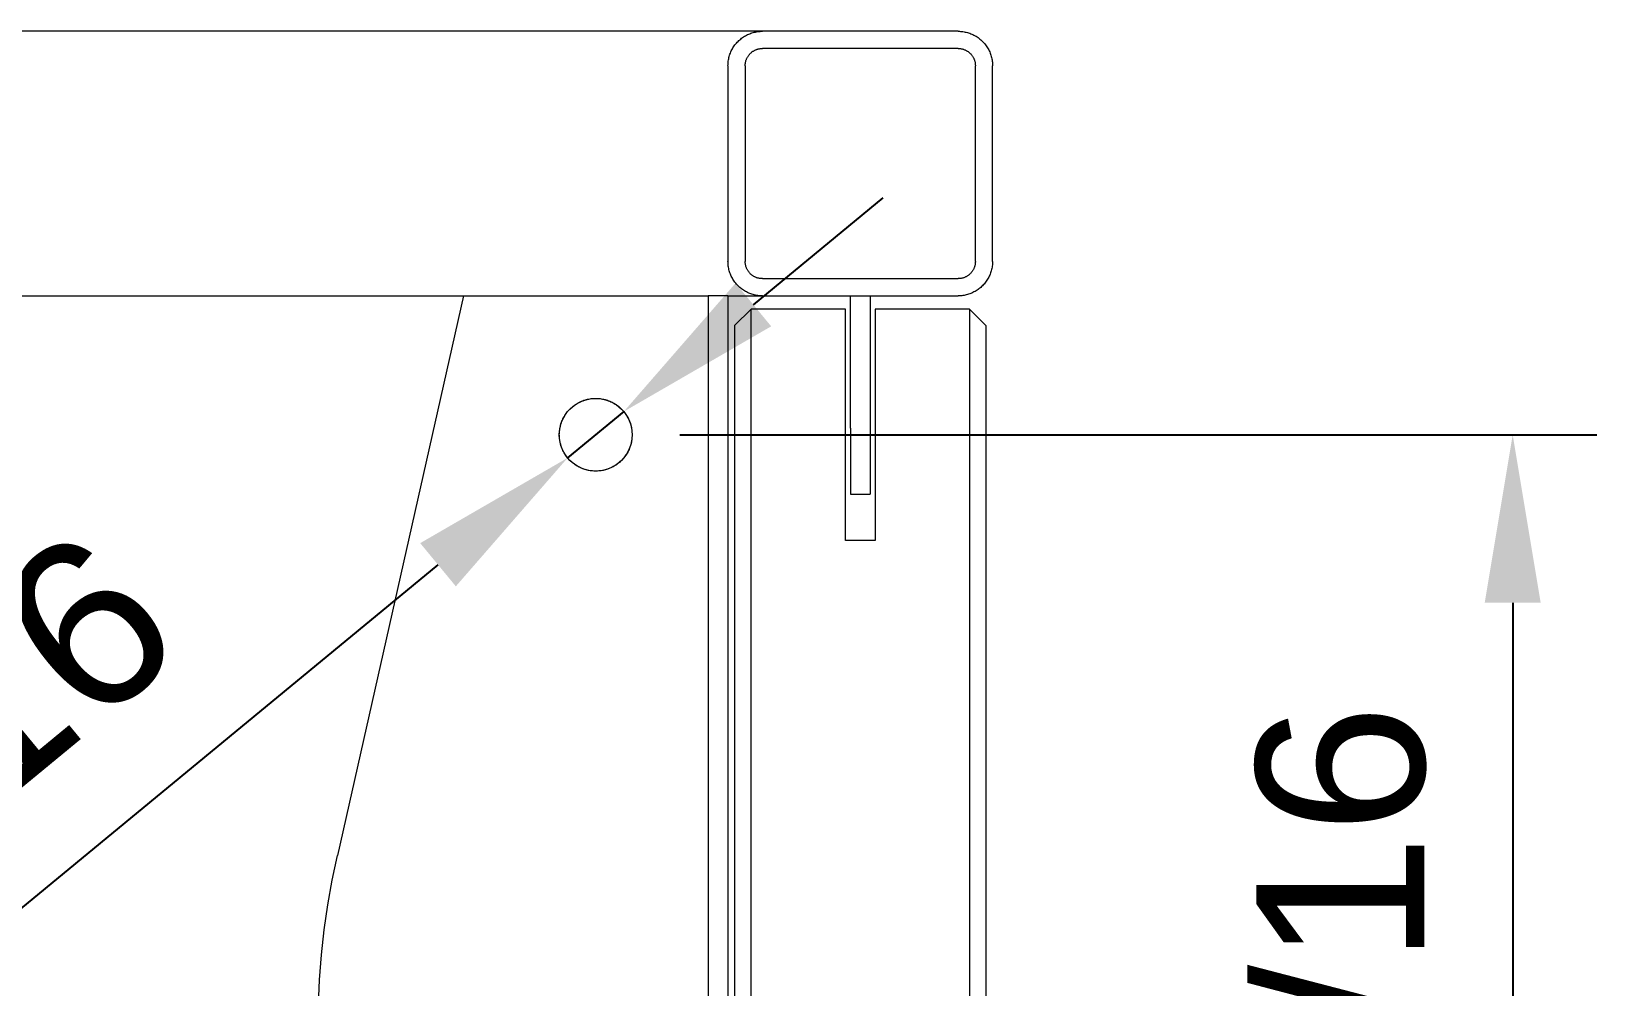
# Model space of a CAD drawing. Header units: inches. Extents: x -1 to 137, y -3 to 81.
# Drawn here: x 50.84 to 60.16, y 9.84 to 15.53 of the extents above; entities that cross this region are included whole.
import ezdxf

# ---------------------------------------------------------------- set-up
doc = ezdxf.new("R2010")
doc.units = ezdxf.units.IN
doc.header["$PDSIZE"] = -1
doc.layers.add('ZANO_R', color=7, linetype='Continuous', lineweight=0)
doc.layers.add('ZANO_W', color=1, linetype='Continuous', lineweight=0)
doc.styles.get("Standard").update_dxf_attribs({"font": 'ARIALUNI.TTF'})
doc.dimstyles.new('amerykanie', dxfattribs={"dimtxt": 50, "dimasz": 50, "dimexe": 0.5, "dimexo": 0.5, "dimgap": 1, "dimtad": 1, "dimdec": 0, "dimzin": 0, "dimlunit": 5, "dimtxsty": 'Standard', "dimcen": 0.09, "dimclrd": 1, "dimclre": 1, "dimclrt": 1, "dimazin": 0, "dimtfac": 1, "dimtdec": 0, "dimtmove": 0, "dimatfit": 3, "dimfxl": 1, "dimtzin": 0, "dimarcsym": 1})

# ---------------------------------------------------------------- blocks, each defined once
blk = doc.blocks.new('*D373')
at = {"layer": 'Defpoints', "color": 0}
for p in [(54.202, 13.1285), (54.202, 6.0414), (59.6605, 6.0414)]:
    blk.add_point(p, dxfattribs=at)
at = {"layer": 'ZANO_R', "color": 1, "lineweight": -2}
for p, q in [((54.702, 13.1285), (60.1605, 13.1285)), ((59.6605, 12.1285), (59.6605, 7.0414)), ((54.702, 6.0414), (60.1605, 6.0414))]:
    blk.add_line(p, q, dxfattribs=at)
at = {"layer": 'ZANO_R', "color": 1}
for points in [[(59.8272, 12.1285), (59.4939, 12.1285), (59.6605, 13.1285)], [(59.4939, 7.0414), (59.8272, 7.0414), (59.6605, 6.0414)]]:
    blk.add_solid(points, dxfattribs=at)
at = {"layer": 'ZANO_R', "color": 1, "insert": (58.6414, 9.585), "char_height": 1, "attachment_point": 5, "rotation": 90}
blk.add_mtext('7 1/16', dxfattribs=at)
blk = doc.blocks.new('*D380')
at = {"layer": 'Defpoints', "color": 0}
for p in [(54.3691, 13.2663), (54.0349, 12.9908)]:
    blk.add_point(p, dxfattribs=at)
at = {"layer": 'ZANO_W', "color": 1, "lineweight": -2}
for p, q in [((55.1406, 13.9025), (55.9122, 14.5386)), ((54.3691, 13.2663), (54.0349, 12.9908)), ((48.8551, 8.7198), (53.2634, 12.3546))]:
    blk.add_line(p, q, dxfattribs=at)
at = {"layer": 'ZANO_W', "color": 1}
for points in [[(55.0346, 14.031), (55.2466, 13.7739), (54.3691, 13.2663)], [(53.3694, 12.226), (53.1573, 12.4832), (54.0349, 12.9908)]]:
    blk.add_solid(points, dxfattribs=at)
at = {"layer": 'ZANO_W', "color": 1, "insert": (50.0251, 11.0054), "char_height": 1, "attachment_point": 5, "rotation": 39.50672}
blk.add_mtext('∅7/16', dxfattribs=at)

msp = doc.modelspace()

# ---------------------------------------------------------------- linework, layer by layer
at = {"layer": 'ZANO_R'}
for p, q in [((55.19191, 15.53025), (42.31139, 15.53025)), ((55.04455, 15.46525), (55.04941, 15.47028)), ((55.04941, 15.47028), (55.05443, 15.47514)), ((55.05443, 15.47514), (55.05962, 15.47982)), ((55.05962, 15.47982), (55.06497, 15.48433)), ((55.06497, 15.48433), (55.07047, 15.48864)), ((55.07047, 15.48864), (55.07611, 15.49277)), ((55.07611, 15.49277), (55.08189, 15.49671)), ((55.08189, 15.49671), (55.0878, 15.50044)), ((55.0878, 15.50044), (55.09383, 15.50397)), ((55.09383, 15.50397), (55.09999, 15.50729)), ((55.09999, 15.50729), (55.10625, 15.5104)), ((55.10625, 15.5104), (55.11261, 15.5133)), ((55.11261, 15.5133), (55.11907, 15.51597)), ((55.11907, 15.51597), (55.12562, 15.51842)), ((55.12562, 15.51842), (55.13224, 15.52065)), ((55.13224, 15.52065), (55.13894, 15.52265)), ((55.13894, 15.52265), (55.1457, 15.52442)), ((55.1457, 15.52442), (55.15252, 15.52596)), ((55.15252, 15.52596), (55.15939, 15.52727)), ((55.15939, 15.52727), (55.1663, 15.52834)), ((55.1663, 15.52834), (55.17324, 15.52917)), ((55.17324, 15.52917), (55.18021, 15.52977)), ((55.18021, 15.52977), (55.18719, 15.53013)), ((55.18719, 15.53013), (55.19418, 15.53025)), ((56.35962, 15.53025), (55.19418, 15.53025)), ((56.35962, 15.53025), (56.36661, 15.53013)), ((56.36661, 15.53013), (56.37359, 15.52977)), ((56.37359, 15.52977), (56.38055, 15.52917)), ((56.38055, 15.52917), (56.38749, 15.52834)), ((56.38749, 15.52834), (56.3944, 15.52727)), ((56.3944, 15.52727), (56.40127, 15.52596)), ((56.40127, 15.52596), (56.40809, 15.52442)), ((56.40809, 15.52442), (56.41485, 15.52265)), ((56.41485, 15.52265), (56.42155, 15.52065)), ((56.42155, 15.52065), (56.42818, 15.51842)), ((56.42818, 15.51842), (56.43472, 15.51597)), ((56.43472, 15.51597), (56.44118, 15.5133)), ((56.44118, 15.5133), (56.44755, 15.5104)), ((56.44755, 15.5104), (56.45381, 15.50729)), ((56.45381, 15.50729), (56.45996, 15.50397)), ((56.45996, 15.50397), (56.46599, 15.50044)), ((56.46599, 15.50044), (56.4719, 15.49671)), ((56.4719, 15.49671), (56.47768, 15.49277)), ((56.47768, 15.49277), (56.48333, 15.48864)), ((56.48333, 15.48864), (56.48882, 15.48433)), ((56.48882, 15.48433), (56.49417, 15.47982)), ((56.49417, 15.47982), (56.49936, 15.47514)), ((56.49936, 15.47514), (56.50439, 15.47028)), ((56.50439, 15.47028), (56.50925, 15.46525)), ((54.99526, 15.37398), (54.99703, 15.38075)), ((54.99703, 15.38075), (54.99903, 15.38744)), ((54.99903, 15.38744), (55.00126, 15.39407)), ((55.00126, 15.39407), (55.00372, 15.40062)), ((55.00372, 15.40062), (55.00639, 15.40708)), ((55.00639, 15.40708), (55.00928, 15.41344)), ((55.00928, 15.41344), (55.01239, 15.4197)), ((55.01239, 15.4197), (55.01572, 15.42585)), ((55.01572, 15.42585), (55.01925, 15.43189)), ((55.01925, 15.43189), (55.02298, 15.4378)), ((55.02298, 15.4378), (55.02691, 15.44358)), ((55.02691, 15.44358), (55.03104, 15.44922)), ((55.03104, 15.44922), (55.03536, 15.45472)), ((55.03536, 15.45472), (55.03986, 15.46006)), ((55.03986, 15.46006), (55.04455, 15.46525)), ((55.10329, 15.3726), (55.10495, 15.37568)), ((55.10495, 15.37568), (55.10671, 15.3787)), ((55.10671, 15.3787), (55.10858, 15.38165)), ((55.10858, 15.38165), (55.11055, 15.38454)), ((55.11055, 15.38454), (55.11261, 15.38736)), ((55.11261, 15.38736), (55.11477, 15.39011)), ((55.11477, 15.39011), (55.11702, 15.39278)), ((55.11702, 15.39278), (55.11936, 15.39538)), ((55.11936, 15.39538), (55.12179, 15.39789)), ((55.12179, 15.39789), (55.12431, 15.40032)), ((55.12431, 15.40032), (55.1269, 15.40266)), ((55.1269, 15.40266), (55.12957, 15.40492)), ((55.12957, 15.40492), (55.13232, 15.40708)), ((55.13232, 15.40708), (55.13514, 15.40914)), ((55.13514, 15.40914), (55.13803, 15.41111)), ((55.13803, 15.41111), (55.14099, 15.41297)), ((55.14099, 15.41297), (55.14401, 15.41474)), ((55.14401, 15.41474), (55.14708, 15.4164)), ((55.14708, 15.4164), (55.15021, 15.41795)), ((55.15021, 15.41795), (55.1534, 15.4194)), ((55.1534, 15.4194), (55.15662, 15.42074)), ((55.15662, 15.42074), (55.1599, 15.42197)), ((55.1599, 15.42197), (55.16321, 15.42308)), ((55.16321, 15.42308), (55.16656, 15.42408)), ((55.16656, 15.42408), (55.16994, 15.42497)), ((55.16994, 15.42497), (55.17335, 15.42574)), ((55.17335, 15.42574), (55.17679, 15.42639)), ((55.17679, 15.42639), (55.18024, 15.42692)), ((55.18024, 15.42692), (55.18371, 15.42734)), ((55.18371, 15.42734), (55.18719, 15.42764)), ((55.18719, 15.42764), (55.19068, 15.42782)), ((55.19068, 15.42782), (55.19418, 15.42788)), ((56.35962, 15.42788), (55.19418, 15.42788)), ((56.35962, 15.42788), (56.36311, 15.42782)), ((56.36311, 15.42782), (56.3666, 15.42764)), ((56.3666, 15.42764), (56.37008, 15.42734)), ((56.37008, 15.42734), (56.37355, 15.42692)), ((56.37355, 15.42692), (56.37701, 15.42639)), ((56.37701, 15.42639), (56.38044, 15.42574)), ((56.38044, 15.42574), (56.38385, 15.42497)), ((56.38385, 15.42497), (56.38723, 15.42408)), ((56.38723, 15.42408), (56.39058, 15.42308)), ((56.39058, 15.42308), (56.3939, 15.42197)), ((56.3939, 15.42197), (56.39717, 15.42074)), ((56.39717, 15.42074), (56.4004, 15.4194)), ((56.4004, 15.4194), (56.40358, 15.41795)), ((56.40358, 15.41795), (56.40671, 15.4164)), ((56.40671, 15.4164), (56.40979, 15.41474)), ((56.40979, 15.41474), (56.4128, 15.41297)), ((56.4128, 15.41297), (56.41576, 15.41111)), ((56.41576, 15.41111), (56.41865, 15.40914)), ((56.41865, 15.40914), (56.42147, 15.40708)), ((56.42147, 15.40708), (56.42422, 15.40492)), ((56.42422, 15.40492), (56.42689, 15.40266)), ((56.42689, 15.40266), (56.42949, 15.40032)), ((56.42949, 15.40032), (56.432, 15.39789)), ((56.432, 15.39789), (56.43443, 15.39538)), ((56.43443, 15.39538), (56.43677, 15.39278)), ((56.43677, 15.39278), (56.43902, 15.39011)), ((56.43902, 15.39011), (56.44118, 15.38736)), ((56.44118, 15.38736), (56.44325, 15.38454)), ((56.44325, 15.38454), (56.44521, 15.38165)), ((56.44521, 15.38165), (56.44708, 15.3787)), ((56.44708, 15.3787), (56.44885, 15.37568)), ((56.44885, 15.37568), (56.45051, 15.3726)), ((56.50925, 15.46525), (56.51393, 15.46006)), ((56.51393, 15.46006), (56.51843, 15.45472)), ((56.51843, 15.45472), (56.52275, 15.44922)), ((56.52275, 15.44922), (56.52688, 15.44358)), ((56.52688, 15.44358), (56.53081, 15.4378)), ((56.53081, 15.4378), (56.53455, 15.43189)), ((56.53455, 15.43189), (56.53808, 15.42585)), ((56.53808, 15.42585), (56.5414, 15.4197)), ((56.5414, 15.4197), (56.54451, 15.41344)), ((56.54451, 15.41344), (56.5474, 15.40708)), ((56.5474, 15.40708), (56.55008, 15.40062)), ((56.55008, 15.40062), (56.55253, 15.39407)), ((56.55253, 15.39407), (56.55476, 15.38744)), ((56.55476, 15.38744), (56.55676, 15.38075)), ((56.55676, 15.38075), (56.55853, 15.37398)), ((54.98944, 15.32551), (54.98956, 15.3325)), ((54.98944, 15.32551), (54.98944, 14.16007)), ((54.98956, 15.3325), (54.98992, 15.33948)), ((54.98992, 15.33948), (54.99051, 15.34644)), ((54.99051, 15.34644), (54.99135, 15.35339)), ((54.99135, 15.35339), (54.99242, 15.36029)), ((54.99242, 15.36029), (54.99372, 15.36716)), ((54.99372, 15.36716), (54.99526, 15.37398)), ((55.09181, 15.32551), (55.09187, 15.329)), ((55.09181, 15.32551), (55.09181, 14.16007)), ((55.09187, 15.329), (55.09205, 15.33249)), ((55.09205, 15.33249), (55.09235, 15.33598)), ((55.09235, 15.33598), (55.09276, 15.33945)), ((55.09276, 15.33945), (55.0933, 15.3429)), ((55.0933, 15.3429), (55.09395, 15.34633)), ((55.09395, 15.34633), (55.09472, 15.34974)), ((55.09472, 15.34974), (55.09561, 15.35313)), ((55.09561, 15.35313), (55.09661, 15.35648)), ((55.09661, 15.35648), (55.09772, 15.35979)), ((55.09772, 15.35979), (55.09895, 15.36306)), ((55.09895, 15.36306), (55.10028, 15.36629)), ((55.10028, 15.36629), (55.10173, 15.36947)), ((55.10173, 15.36947), (55.10329, 15.3726)), ((56.45051, 15.3726), (56.45206, 15.36947)), ((56.45206, 15.36947), (56.45351, 15.36629)), ((56.45351, 15.36629), (56.45485, 15.36306)), ((56.45485, 15.36306), (56.45607, 15.35979)), ((56.45607, 15.35979), (56.45719, 15.35648)), ((56.45719, 15.35648), (56.45819, 15.35313)), ((56.45819, 15.35313), (56.45907, 15.34974)), ((56.45907, 15.34974), (56.45984, 15.34633)), ((56.45984, 15.34633), (56.4605, 15.3429)), ((56.4605, 15.3429), (56.46103, 15.33945)), ((56.46103, 15.33945), (56.46145, 15.33598)), ((56.46145, 15.33598), (56.46175, 15.33249)), ((56.46175, 15.33249), (56.46192, 15.329)), ((56.46192, 15.329), (56.46198, 15.32551)), ((56.46198, 14.16007), (56.46198, 15.32551)), ((56.55853, 15.37398), (56.56007, 15.36716)), ((56.56007, 15.36716), (56.56138, 15.36029)), ((56.56138, 15.36029), (56.56245, 15.35339)), ((56.56245, 15.35339), (56.56328, 15.34644)), ((56.56328, 15.34644), (56.56388, 15.33948)), ((56.56388, 15.33948), (56.56423, 15.3325)), ((56.56423, 15.3325), (56.56435, 15.32551)), ((56.56435, 14.16007), (56.56435, 15.32551)), ((54.98956, 14.15308), (54.98944, 14.16007)), ((54.98992, 14.1461), (54.98956, 14.15308)), ((54.99051, 14.13913), (54.98992, 14.1461)), ((54.99135, 14.13219), (54.99051, 14.13913)), ((54.99242, 14.12528), (54.99135, 14.13219)), ((54.99372, 14.11842), (54.99242, 14.12528)), ((54.99526, 14.1116), (54.99372, 14.11842)), ((54.99703, 14.10483), (54.99526, 14.1116)), ((54.99903, 14.09813), (54.99703, 14.10483)), ((55.00126, 14.09151), (54.99903, 14.09813)), ((55.00372, 14.08496), (55.00126, 14.09151)), ((55.00639, 14.0785), (55.00372, 14.08496)), ((55.00928, 14.07214), (55.00639, 14.0785)), ((55.01239, 14.06588), (55.00928, 14.07214)), ((55.09187, 14.15658), (55.09181, 14.16007)), ((55.09205, 14.15309), (55.09187, 14.15658)), ((55.09235, 14.1496), (55.09205, 14.15309)), ((55.09276, 14.14613), (55.09235, 14.1496)), ((55.0933, 14.14268), (55.09276, 14.14613)), ((55.09395, 14.13924), (55.0933, 14.14268)), ((55.09472, 14.13583), (55.09395, 14.13924)), ((55.09561, 14.13245), (55.09472, 14.13583)), ((55.09661, 14.1291), (55.09561, 14.13245)), ((55.09772, 14.12579), (55.09661, 14.1291)), ((55.09895, 14.12252), (55.09772, 14.12579)), ((55.10028, 14.11929), (55.09895, 14.12252)), ((55.10173, 14.11611), (55.10028, 14.11929)), ((55.10329, 14.11297), (55.10173, 14.11611)), ((55.10495, 14.1099), (55.10329, 14.11297)), ((55.10671, 14.10688), (55.10495, 14.1099)), ((55.10858, 14.10393), (55.10671, 14.10688)), ((55.11055, 14.10104), (55.10858, 14.10393)), ((55.11261, 14.09822), (55.11055, 14.10104)), ((55.11477, 14.09547), (55.11261, 14.09822)), ((55.11702, 14.09279), (55.11477, 14.09547)), ((55.11936, 14.0902), (55.11702, 14.09279)), ((55.12179, 14.08769), (55.11936, 14.0902)), ((55.12431, 14.08526), (55.12179, 14.08769)), ((55.1269, 14.08291), (55.12431, 14.08526)), ((55.12957, 14.08066), (55.1269, 14.08291)), ((55.13232, 14.0785), (55.12957, 14.08066)), ((55.13514, 14.07644), (55.13232, 14.0785)), ((55.13803, 14.07447), (55.13514, 14.07644)), ((55.14099, 14.0726), (55.13803, 14.07447)), ((55.14401, 14.07084), (55.14099, 14.0726)), ((55.14708, 14.06918), (55.14401, 14.07084)), ((56.40979, 14.07084), (56.40671, 14.06918)), ((56.4128, 14.0726), (56.40979, 14.07084)), ((56.41576, 14.07447), (56.4128, 14.0726)), ((56.41865, 14.07644), (56.41576, 14.07447)), ((56.42147, 14.0785), (56.41865, 14.07644)), ((56.42422, 14.08066), (56.42147, 14.0785)), ((56.42689, 14.08291), (56.42422, 14.08066)), ((56.42949, 14.08526), (56.42689, 14.08291)), ((56.432, 14.08769), (56.42949, 14.08526)), ((56.43443, 14.0902), (56.432, 14.08769)), ((56.43677, 14.09279), (56.43443, 14.0902)), ((56.43902, 14.09547), (56.43677, 14.09279)), ((56.44118, 14.09822), (56.43902, 14.09547)), ((56.44325, 14.10104), (56.44118, 14.09822)), ((56.44521, 14.10393), (56.44325, 14.10104)), ((56.44708, 14.10688), (56.44521, 14.10393)), ((56.44885, 14.1099), (56.44708, 14.10688)), ((56.45051, 14.11297), (56.44885, 14.1099)), ((56.45206, 14.11611), (56.45051, 14.11297)), ((56.45351, 14.11929), (56.45206, 14.11611)), ((56.45485, 14.12252), (56.45351, 14.11929)), ((56.45607, 14.12579), (56.45485, 14.12252)), ((56.45719, 14.1291), (56.45607, 14.12579)), ((56.45819, 14.13245), (56.45719, 14.1291)), ((56.45907, 14.13583), (56.45819, 14.13245)), ((56.45984, 14.13924), (56.45907, 14.13583)), ((56.4605, 14.14268), (56.45984, 14.13924)), ((56.46103, 14.14613), (56.4605, 14.14268)), ((56.46145, 14.1496), (56.46103, 14.14613)), ((56.46175, 14.15309), (56.46145, 14.1496)), ((56.46192, 14.15658), (56.46175, 14.15309)), ((56.46198, 14.16007), (56.46192, 14.15658)), ((56.54451, 14.07214), (56.5414, 14.06588)), ((56.5474, 14.0785), (56.54451, 14.07214)), ((56.55008, 14.08496), (56.5474, 14.0785)), ((56.55253, 14.09151), (56.55008, 14.08496)), ((56.55476, 14.09813), (56.55253, 14.09151)), ((56.55676, 14.10483), (56.55476, 14.09813)), ((56.55853, 14.1116), (56.55676, 14.10483)), ((56.56007, 14.11842), (56.55853, 14.1116)), ((56.56138, 14.12528), (56.56007, 14.11842)), ((56.56245, 14.13219), (56.56138, 14.12528)), ((56.56328, 14.13913), (56.56245, 14.13219)), ((56.56388, 14.1461), (56.56328, 14.13913)), ((56.56423, 14.15308), (56.56388, 14.1461)), ((56.56435, 14.16007), (56.56423, 14.15308)), ((55.01572, 14.05973), (55.01239, 14.06588)), ((55.01925, 14.05369), (55.01572, 14.05973)), ((55.02298, 14.04778), (55.01925, 14.05369)), ((55.02691, 14.042), (55.02298, 14.04778)), ((55.03104, 14.03636), (55.02691, 14.042)), ((55.03536, 14.03086), (55.03104, 14.03636)), ((55.03986, 14.02552), (55.03536, 14.03086)), ((55.04455, 14.02033), (55.03986, 14.02552)), ((55.04941, 14.0153), (55.04455, 14.02033)), ((55.05443, 14.01044), (55.04941, 14.0153)), ((55.05962, 14.00576), (55.05443, 14.01044)), ((55.06497, 14.00125), (55.05962, 14.00576)), ((55.07047, 13.99693), (55.06497, 14.00125)), ((55.07611, 13.99281), (55.07047, 13.99693)), ((55.08189, 13.98887), (55.07611, 13.99281)), ((55.0878, 13.98514), (55.08189, 13.98887)), ((55.09383, 13.98161), (55.0878, 13.98514)), ((55.09999, 13.97829), (55.09383, 13.98161)), ((55.10625, 13.97518), (55.09999, 13.97829)), ((55.15021, 14.06762), (55.14708, 14.06918)), ((55.1534, 14.06618), (55.15021, 14.06762)), ((55.15662, 14.06484), (55.1534, 14.06618)), ((55.1599, 14.06361), (55.15662, 14.06484)), ((55.16321, 14.0625), (55.1599, 14.06361)), ((55.16656, 14.0615), (55.16321, 14.0625)), ((55.16994, 14.06061), (55.16656, 14.0615)), ((55.17335, 14.05984), (55.16994, 14.06061)), ((55.17679, 14.05919), (55.17335, 14.05984)), ((55.18024, 14.05866), (55.17679, 14.05919)), ((55.18371, 14.05824), (55.18024, 14.05866)), ((55.18719, 14.05794), (55.18371, 14.05824)), ((55.19068, 14.05776), (55.18719, 14.05794)), ((55.19418, 14.0577), (55.19068, 14.05776)), ((55.19418, 14.0577), (56.35962, 14.0577)), ((56.36311, 14.05776), (56.35962, 14.0577)), ((56.3666, 14.05794), (56.36311, 14.05776)), ((56.37008, 14.05824), (56.3666, 14.05794)), ((56.37355, 14.05866), (56.37008, 14.05824)), ((56.37701, 14.05919), (56.37355, 14.05866)), ((56.38044, 14.05984), (56.37701, 14.05919)), ((56.38385, 14.06061), (56.38044, 14.05984)), ((56.38723, 14.0615), (56.38385, 14.06061)), ((56.39058, 14.0625), (56.38723, 14.0615)), ((56.3939, 14.06361), (56.39058, 14.0625)), ((56.39717, 14.06484), (56.3939, 14.06361)), ((56.4004, 14.06618), (56.39717, 14.06484)), ((56.40358, 14.06762), (56.4004, 14.06618)), ((56.40671, 14.06918), (56.40358, 14.06762)), ((56.45381, 13.97829), (56.44755, 13.97518)), ((56.45996, 13.98161), (56.45381, 13.97829)), ((56.46599, 13.98514), (56.45996, 13.98161)), ((56.4719, 13.98887), (56.46599, 13.98514)), ((56.47768, 13.99281), (56.4719, 13.98887)), ((56.48333, 13.99693), (56.47768, 13.99281)), ((56.48882, 14.00125), (56.48333, 13.99693)), ((56.49417, 14.00576), (56.48882, 14.00125)), ((56.49936, 14.01044), (56.49417, 14.00576)), ((56.50439, 14.0153), (56.49936, 14.01044)), ((56.50925, 14.02033), (56.50439, 14.0153)), ((56.51393, 14.02552), (56.50925, 14.02033)), ((56.51843, 14.03086), (56.51393, 14.02552)), ((56.52275, 14.03636), (56.51843, 14.03086)), ((56.52688, 14.042), (56.52275, 14.03636)), ((56.53081, 14.04778), (56.52688, 14.042)), ((56.53455, 14.05369), (56.53081, 14.04778)), ((56.53808, 14.05973), (56.53455, 14.05369)), ((56.5414, 14.06588), (56.53808, 14.05973)), ((44.87062, 13.95533), (54.87132, 13.95533)), ((53.41453, 13.95533), (52.66402, 10.62307)), ((54.87132, 13.95533), (54.87132, 5.21456)), ((54.98944, 13.95533), (54.87132, 13.95533)), ((54.98944, 13.95533), (55.19191, 13.95533)), ((54.98944, 13.95533), (54.98944, 5.21456)), ((55.11261, 13.97228), (55.10625, 13.97518)), ((55.11907, 13.96961), (55.11261, 13.97228)), ((55.12562, 13.96715), (55.11907, 13.96961)), ((55.13224, 13.96493), (55.12562, 13.96715)), ((55.13894, 13.96292), (55.13224, 13.96493)), ((55.1457, 13.96115), (55.13894, 13.96292)), ((55.15252, 13.95961), (55.1457, 13.96115)), ((55.15939, 13.95831), (55.15252, 13.95961)), ((55.1663, 13.95724), (55.15939, 13.95831)), ((55.17324, 13.95641), (55.1663, 13.95724)), ((55.18021, 13.95581), (55.17324, 13.95641)), ((55.18719, 13.95545), (55.18021, 13.95581)), ((55.19418, 13.95533), (55.18719, 13.95545)), ((55.19418, 13.95533), (56.35962, 13.95533)), ((55.71784, 13.16788), (55.71784, 13.95533)), ((55.83596, 13.95533), (55.83596, 13.16788)), ((56.36661, 13.95545), (56.35962, 13.95533)), ((56.37359, 13.95581), (56.36661, 13.95545)), ((56.38055, 13.95641), (56.37359, 13.95581)), ((56.38749, 13.95724), (56.38055, 13.95641)), ((56.3944, 13.95831), (56.38749, 13.95724)), ((56.40127, 13.95961), (56.3944, 13.95831)), ((56.40809, 13.96115), (56.40127, 13.95961)), ((56.41485, 13.96292), (56.40809, 13.96115)), ((56.42155, 13.96493), (56.41485, 13.96292)), ((56.42818, 13.96715), (56.42155, 13.96493)), ((56.43472, 13.96961), (56.42818, 13.96715)), ((56.44118, 13.97228), (56.43472, 13.96961)), ((56.44755, 13.97518), (56.44118, 13.97228)), ((55.02881, 13.77815), (55.12725, 13.87659)), ((55.68831, 13.87659), (55.12725, 13.87659)), ((55.12725, 5.29331), (55.12725, 13.87659)), ((55.68831, 12.49854), (55.68831, 13.87659)), ((56.42655, 13.87659), (55.86549, 13.87659)), ((55.86549, 13.87659), (55.86549, 12.49854)), ((56.42655, 13.87659), (56.52498, 13.77815)), ((56.42655, 13.87659), (56.42655, 5.29331)), ((55.02881, 13.77815), (55.02881, 5.39174)), ((56.52498, 13.77815), (56.52498, 5.39174)), ((54.10467, 13.32196), (54.11141, 13.3252)), ((54.11141, 13.3252), (54.11825, 13.32821)), ((54.11825, 13.32821), (54.12519, 13.33098)), ((54.12519, 13.33098), (54.13223, 13.33351)), ((54.13223, 13.33351), (54.13935, 13.3358)), ((54.13935, 13.3358), (54.14654, 13.33784)), ((54.14654, 13.33784), (54.1538, 13.33962)), ((54.1538, 13.33962), (54.16111, 13.34116)), ((54.16111, 13.34116), (54.16848, 13.34245)), ((54.16848, 13.34245), (54.17588, 13.34347)), ((54.17588, 13.34347), (54.18332, 13.34425)), ((54.18332, 13.34425), (54.19077, 13.34476)), ((54.19077, 13.34476), (54.19825, 13.34502)), ((54.19825, 13.34502), (54.20572, 13.34502)), ((54.20572, 13.34502), (54.21319, 13.34476)), ((54.21319, 13.34476), (54.22065, 13.34425)), ((54.22065, 13.34425), (54.22809, 13.34347)), ((54.22809, 13.34347), (54.23549, 13.34245)), ((54.23549, 13.34245), (54.24285, 13.34116)), ((54.24285, 13.34116), (54.25017, 13.33962)), ((54.25017, 13.33962), (54.25743, 13.33784)), ((54.25743, 13.33784), (54.26462, 13.3358)), ((54.26462, 13.3358), (54.27174, 13.33351)), ((54.27174, 13.33351), (54.27877, 13.33098)), ((54.27877, 13.33098), (54.28572, 13.32821)), ((54.28572, 13.32821), (54.29256, 13.3252)), ((54.29256, 13.3252), (54.2993, 13.32196)), ((54.01024, 13.22914), (54.01383, 13.2357)), ((54.01383, 13.2357), (54.01764, 13.24213)), ((54.01764, 13.24213), (54.02167, 13.24842)), ((54.02167, 13.24842), (54.02592, 13.25458)), ((54.02592, 13.25458), (54.03037, 13.26058)), ((54.03037, 13.26058), (54.03503, 13.26642)), ((54.03503, 13.26642), (54.03989, 13.2721)), ((54.03989, 13.2721), (54.04495, 13.27761)), ((54.04495, 13.27761), (54.05019, 13.28294)), ((54.05019, 13.28294), (54.05561, 13.28809)), ((54.05561, 13.28809), (54.0612, 13.29305)), ((54.0612, 13.29305), (54.06697, 13.29781)), ((54.06697, 13.29781), (54.07289, 13.30237)), ((54.07289, 13.30237), (54.07897, 13.30672)), ((54.07897, 13.30672), (54.08519, 13.31086)), ((54.08519, 13.31086), (54.09156, 13.31478)), ((54.09156, 13.31478), (54.09805, 13.31848)), ((54.09805, 13.31848), (54.10467, 13.32196)), ((54.2993, 13.32196), (54.30591, 13.31848)), ((54.30591, 13.31848), (54.31241, 13.31478)), ((54.31241, 13.31478), (54.31877, 13.31086)), ((54.31877, 13.31086), (54.325, 13.30672)), ((54.325, 13.30672), (54.33108, 13.30237)), ((54.33108, 13.30237), (54.337, 13.29781)), ((54.337, 13.29781), (54.34276, 13.29305)), ((54.34276, 13.29305), (54.34836, 13.28809)), ((54.34836, 13.28809), (54.35378, 13.28294)), ((54.35378, 13.28294), (54.35902, 13.27761)), ((54.35902, 13.27761), (54.36407, 13.2721)), ((54.36407, 13.2721), (54.36893, 13.26642)), ((54.36893, 13.26642), (54.37359, 13.26058)), ((54.37359, 13.26058), (54.37805, 13.25458)), ((54.37805, 13.25458), (54.3823, 13.24842)), ((54.3823, 13.24842), (54.38633, 13.24213)), ((54.38633, 13.24213), (54.39014, 13.2357)), ((54.39014, 13.2357), (54.39373, 13.22914)), ((53.98556, 13.13598), (53.98595, 13.14344)), ((53.98595, 13.14344), (53.98659, 13.15089)), ((53.98659, 13.15089), (53.98749, 13.15831)), ((53.98749, 13.15831), (53.98865, 13.1657)), ((53.98865, 13.1657), (53.99006, 13.17304)), ((53.99006, 13.17304), (53.99173, 13.18033)), ((53.99173, 13.18033), (53.99364, 13.18755)), ((53.99364, 13.18755), (53.9958, 13.19471)), ((53.9958, 13.19471), (53.99821, 13.20179)), ((53.99821, 13.20179), (54.00086, 13.20878)), ((54.00086, 13.20878), (54.00375, 13.21567)), ((54.00375, 13.21567), (54.00688, 13.22246)), ((54.00688, 13.22246), (54.01024, 13.22914)), ((54.39373, 13.22914), (54.39709, 13.22246)), ((54.39709, 13.22246), (54.40022, 13.21567)), ((54.40022, 13.21567), (54.40311, 13.20878)), ((54.40311, 13.20878), (54.40576, 13.20179)), ((54.40576, 13.20179), (54.40817, 13.19471)), ((54.40817, 13.19471), (54.41033, 13.18755)), ((54.41033, 13.18755), (54.41224, 13.18033)), ((54.41224, 13.18033), (54.41391, 13.17304)), ((54.41391, 13.17304), (54.41532, 13.1657)), ((54.41532, 13.1657), (54.41647, 13.15831)), ((54.41647, 13.15831), (54.41737, 13.15089)), ((54.41737, 13.15089), (54.41802, 13.14344)), ((54.41802, 13.14344), (54.41841, 13.13598)), ((55.71784, 13.16788), (55.71784, 12.77415)), ((55.83596, 13.16788), (55.83596, 12.77415)), ((53.98543, 13.1285), (53.98556, 13.13598)), ((53.98556, 13.12103), (53.98543, 13.1285)), ((53.98595, 13.11356), (53.98556, 13.12103)), ((53.98659, 13.10612), (53.98595, 13.11356)), ((53.98749, 13.09869), (53.98659, 13.10612)), ((53.98865, 13.09131), (53.98749, 13.09869)), ((53.99006, 13.08397), (53.98865, 13.09131)), ((53.99173, 13.07668), (53.99006, 13.08397)), ((53.99364, 13.06945), (53.99173, 13.07668)), ((53.9958, 13.0623), (53.99364, 13.06945)), ((53.99821, 13.05522), (53.9958, 13.0623)), ((54.00086, 13.04823), (53.99821, 13.05522)), ((54.00375, 13.04134), (54.00086, 13.04823)), ((54.40311, 13.04823), (54.40022, 13.04134)), ((54.40576, 13.05522), (54.40311, 13.04823)), ((54.40817, 13.0623), (54.40576, 13.05522)), ((54.41033, 13.06945), (54.40817, 13.0623)), ((54.41224, 13.07668), (54.41033, 13.06945)), ((54.41391, 13.08397), (54.41224, 13.07668)), ((54.41532, 13.09131), (54.41391, 13.08397)), ((54.41647, 13.09869), (54.41532, 13.09131)), ((54.41737, 13.10612), (54.41647, 13.09869)), ((54.41802, 13.11356), (54.41737, 13.10612)), ((54.41841, 13.12103), (54.41802, 13.11356)), ((54.41841, 13.13598), (54.41853, 13.1285)), ((54.41853, 13.1285), (54.41841, 13.12103)), ((54.00688, 13.03455), (54.00375, 13.04134)), ((54.01024, 13.02787), (54.00688, 13.03455)), ((54.01383, 13.02131), (54.01024, 13.02787)), ((54.01764, 13.01488), (54.01383, 13.02131)), ((54.02167, 13.00858), (54.01764, 13.01488)), ((54.02592, 13.00243), (54.02167, 13.00858)), ((54.03037, 12.99643), (54.02592, 13.00243)), ((54.03503, 12.99058), (54.03037, 12.99643)), ((54.03989, 12.9849), (54.03503, 12.99058)), ((54.04495, 12.97939), (54.03989, 12.9849)), ((54.05019, 12.97406), (54.04495, 12.97939)), ((54.05561, 12.96892), (54.05019, 12.97406)), ((54.0612, 12.96396), (54.05561, 12.96892)), ((54.06697, 12.9592), (54.0612, 12.96396)), ((54.07289, 12.95464), (54.06697, 12.9592)), ((54.07897, 12.95029), (54.07289, 12.95464)), ((54.33108, 12.95464), (54.325, 12.95029)), ((54.337, 12.9592), (54.33108, 12.95464)), ((54.34276, 12.96396), (54.337, 12.9592)), ((54.34836, 12.96892), (54.34276, 12.96396)), ((54.35378, 12.97406), (54.34836, 12.96892)), ((54.35902, 12.97939), (54.35378, 12.97406)), ((54.36407, 12.9849), (54.35902, 12.97939)), ((54.36893, 12.99058), (54.36407, 12.9849)), ((54.37359, 12.99643), (54.36893, 12.99058)), ((54.37805, 13.00243), (54.37359, 12.99643)), ((54.3823, 13.00858), (54.37805, 13.00243)), ((54.38633, 13.01488), (54.3823, 13.00858)), ((54.39014, 13.02131), (54.38633, 13.01488)), ((54.39373, 13.02787), (54.39014, 13.02131)), ((54.39709, 13.03455), (54.39373, 13.02787)), ((54.40022, 13.04134), (54.39709, 13.03455)), ((54.08519, 12.94615), (54.07897, 12.95029)), ((54.09156, 12.94222), (54.08519, 12.94615)), ((54.09805, 12.93852), (54.09156, 12.94222)), ((54.10467, 12.93505), (54.09805, 12.93852)), ((54.11141, 12.9318), (54.10467, 12.93505)), ((54.11825, 12.9288), (54.11141, 12.9318)), ((54.12519, 12.92602), (54.11825, 12.9288)), ((54.13223, 12.92349), (54.12519, 12.92602)), ((54.13935, 12.92121), (54.13223, 12.92349)), ((54.14654, 12.91917), (54.13935, 12.92121)), ((54.1538, 12.91738), (54.14654, 12.91917)), ((54.16111, 12.91584), (54.1538, 12.91738)), ((54.16848, 12.91456), (54.16111, 12.91584)), ((54.17588, 12.91353), (54.16848, 12.91456)), ((54.18332, 12.91276), (54.17588, 12.91353)), ((54.19077, 12.91224), (54.18332, 12.91276)), ((54.19825, 12.91198), (54.19077, 12.91224)), ((54.20572, 12.91198), (54.19825, 12.91198)), ((54.21319, 12.91224), (54.20572, 12.91198)), ((54.22065, 12.91276), (54.21319, 12.91224)), ((54.22809, 12.91353), (54.22065, 12.91276)), ((54.23549, 12.91456), (54.22809, 12.91353)), ((54.24285, 12.91584), (54.23549, 12.91456)), ((54.25017, 12.91738), (54.24285, 12.91584)), ((54.25743, 12.91917), (54.25017, 12.91738)), ((54.26462, 12.92121), (54.25743, 12.91917)), ((54.27174, 12.92349), (54.26462, 12.92121)), ((54.27877, 12.92602), (54.27174, 12.92349)), ((54.28572, 12.9288), (54.27877, 12.92602)), ((54.29256, 12.9318), (54.28572, 12.9288)), ((54.2993, 12.93505), (54.29256, 12.9318)), ((54.30591, 12.93852), (54.2993, 12.93505)), ((54.31241, 12.94222), (54.30591, 12.93852)), ((54.31877, 12.94615), (54.31241, 12.94222)), ((54.325, 12.95029), (54.31877, 12.94615)), ((55.71784, 12.77415), (55.83596, 12.77415)), ((55.86549, 12.49854), (55.68831, 12.49854)), ((52.63348, 10.47671), (52.66402, 10.62307)), ((52.60758, 10.32945), (52.63348, 10.47671)), ((52.58636, 10.18145), (52.60758, 10.32945)), ((52.56984, 10.03285), (52.58636, 10.18145)), ((52.55802, 9.8838), (52.56984, 10.03285)), ((52.55092, 9.73445), (52.55802, 9.8838))]:
    msp.add_line(p, q, dxfattribs=at)
msp.add_circle((54.20199, 13.12853), 0.21654, dxfattribs=at)

# ---------------------------------------------------------------- dimensions: what is measured, and where the dimension line sits
dim = msp.add_linear_dim(base=(59.66053, 6.04141), p1=(54.20199, 13.12853), p2=(54.20197, 6.04141), angle=90, dimstyle='amerykanie', override={"dimtxt": 1, "dimasz": 1, "dimgap": 0.5, "dimdec": 4, "dimaunit": 1, "dimadec": 1, "dimtdec": 4, "dimtmove": 1, "dimfrac": 2}, dxfattribs=at)
dim.commit()
dim.dimension.update_dxf_attribs({"geometry": '*D373', "text_midpoint": (58.64143, 9.58497)})
at = {"layer": 'ZANO_W'}
dim = msp.add_diameter_dim_2p(p1=(54.36907, 13.26628), p2=(54.03492, 12.99077), dimstyle='amerykanie', override={"dimtxt": 1, "dimasz": 1, "dimgap": 0.5, "dimdec": 4, "dimaunit": 1, "dimadec": 1, "dimtdec": 4, "dimtmove": 1, "dimfrac": 2}, dxfattribs=at)
dim.commit()
dim.dimension.update_dxf_attribs({"geometry": '*D380', "text_midpoint": (50.02515, 11.00542)})

doc.saveas('drawing.dxf')
